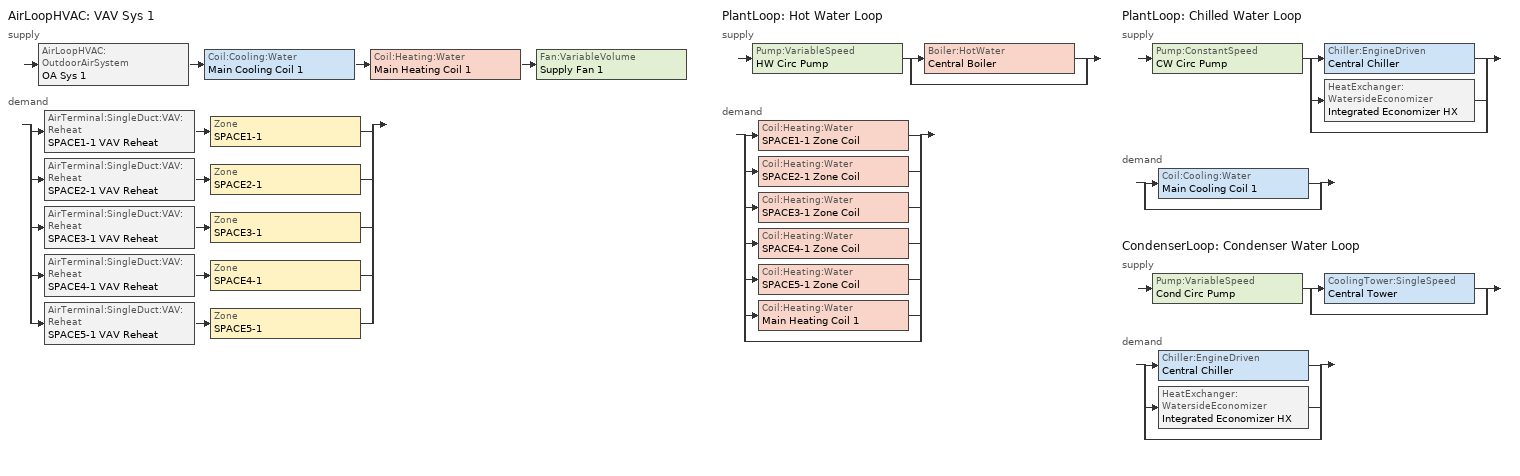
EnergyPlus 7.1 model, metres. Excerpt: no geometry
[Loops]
AirLoopHVAC 'VAV Sys 1'
 supply: AirLoopHVAC:OutdoorAirSystem 'OA Sys 1' > Coil:Cooling:Water 'Main Cooling Coil 1' > Coil:Heating:Water 'Main Heating Coil 1' > Fan:VariableVolume 'Supply Fan 1'
 demand: split
  | AirTerminal:SingleDuct:VAV:Reheat 'SPACE1-1 VAV Reheat' > Zone 'SPACE1-1'
  | AirTerminal:SingleDuct:VAV:Reheat 'SPACE2-1 VAV Reheat' > Zone 'SPACE2-1'
  | AirTerminal:SingleDuct:VAV:Reheat 'SPACE3-1 VAV Reheat' > Zone 'SPACE3-1'
  | AirTerminal:SingleDuct:VAV:Reheat 'SPACE4-1 VAV Reheat' > Zone 'SPACE4-1'
  | AirTerminal:SingleDuct:VAV:Reheat 'SPACE5-1 VAV Reheat' > Zone 'SPACE5-1'
PlantLoop 'Hot Water Loop'
 supply: Pump:VariableSpeed 'HW Circ Pump' > split
  | Boiler:HotWater 'Central Boiler'
  | bypass
 demand: split
  | Coil:Heating:Water 'SPACE1-1 Zone Coil'
  | Coil:Heating:Water 'SPACE2-1 Zone Coil'
  | Coil:Heating:Water 'SPACE3-1 Zone Coil'
  | Coil:Heating:Water 'SPACE4-1 Zone Coil'
  | Coil:Heating:Water 'SPACE5-1 Zone Coil'
  | Coil:Heating:Water 'Main Heating Coil 1'
  | bypass
PlantLoop 'Chilled Water Loop'
 supply: Pump:ConstantSpeed 'CW Circ Pump' > split
  | Chiller:EngineDriven 'Central Chiller'
  | HeatExchanger:WatersideEconomizer 'Integrated Economizer HX'
  | bypass
 demand: split
  | Coil:Cooling:Water 'Main Cooling Coil 1'
  | bypass
CondenserLoop 'Condenser Water Loop'
 supply: Pump:VariableSpeed 'Cond Circ Pump' > split
  | CoolingTower:SingleSpeed 'Central Tower'
  | bypass
 demand: split
  | Chiller:EngineDriven 'Central Chiller'
  | HeatExchanger:WatersideEconomizer 'Integrated Economizer HX'
  | bypass
[Sizing:Zone] Zone Cooling Design Supply Air Temperature {C}=14; Zone Heating Design Supply Air Temperature {C}=50; Zone Cooling Design Supply Air Humidity Ratio {kg-H2O/kg-air}=0.009; Zone Heating Design Supply Air Humidity Ratio {kg-H2O/kg-air}=0.004; Zone Heating Sizing Factor=0; Zone Cooling Sizing Factor=0; Cooling Design Air Flow Method=DesignDay; Cooling Design Air Flow Rate {m3/s}=0; Heating Design Air Flow Method=DesignDay; Heating Design Air Flow Rate {m3/s}=0
Name | Design Specification Outdoor Air Object
SPACE1-1 | SZ DSOA SPACE1-1
SPACE2-1 | SZ DSOA SPACE2-1
SPACE3-1 | SZ DSOA SPACE3-1
SPACE4-1 | SZ DSOA SPACE4-1
SPACE5-1 | SZ DSOA SPACE5-1
[DesignSpecification:OutdoorAir] Outdoor Air Method=flow/person; Outdoor Air Flow per Person {m3/s-person}=0.00944; Outdoor Air Flow per Zone Floor Area {m3/s-m2}=0; Outdoor Air Flow per Zone {m3/s}=0
SZ DSOA SPACE1-1; SZ DSOA SPACE2-1; SZ DSOA SPACE3-1; SZ DSOA SPACE4-1; SZ DSOA SPACE5-1
[Sizing:System]
VAV Sys 1: Type of Load to Size On=sensible; Design Outdoor Air Flow Rate {m3/s}=autosize; Minimum System Air Flow Ratio=0.3; Preheat Design Temperature {C}=7; Preheat Design Humidity Ratio {kg-H2O/kg-Air}=0.008; Precool Design Temperature {C}=11; Precool Design Humidity Ratio {kg-H2O/kg-Air}=0.008; Central Cooling Design Supply Air Temperature {C}=12.8; Central Heating Design Supply Air Temperature {C}=16.7; Sizing Option=noncoincident; 100% Outdoor Air in Cooling=no; 100% Outdoor Air in Heating=no; Central Cooling Design Supply Air Humidity Ratio {kg-H2O/kg-Air}=0.008; Central Heating Design Supply Air Humidity Ratio {kg-H2O/kg-Air}=0.008; Cooling Design Air Flow Method=DesignDay; Cooling Design Air Flow Rate {m3/s}=0; Heating Design Air Flow Method=DesignDay; Heating Design Air Flow Rate {m3/s}=0
[Sizing:Plant]
Name | Loop Type | Design Loop Exit Temperature {C} | Loop Design Temperature Difference {deltaC}
Hot Water Loop | heating | 82 | 11
Chilled Water Loop | cooling | 9.5 | 6.67
Condenser Water Loop | condenser | 29.4 | 5.6
[ZoneControl:Thermostat] Control Type Schedule=Zone Control Type Sched; Control 1=CoolingSetPoint; Control 2=HeatingSetpoint; Control 3=DualSetPoint
Name | Zone or ZoneList
SPACE1-1 Control | SPACE1-1
SPACE2-1 Control | SPACE2-1
SPACE3-1 Control | SPACE3-1
SPACE4-1 Control | SPACE4-1
SPACE5-1 Control | SPACE5-1
[ThermostatSetpoint:SingleHeating]
HeatingSetpoint: Setpoint Temperature Schedule=Htg-SetP-Sch
[ThermostatSetpoint:SingleCooling]
CoolingSetpoint: Setpoint Temperature Schedule=Clg-SetP-Sch
[ThermostatSetpoint:DualSetpoint]
DualSetPoint: Heating Setpoint Temperature Schedule=Htg-SetP-Sch; Cooling Setpoint Temperature Schedule=Clg-SetP-Sch
[Zone equipment]
SPACE1-1: SPACE1-1 VAV Reheat
SPACE2-1: SPACE2-1 VAV Reheat
SPACE3-1: SPACE3-1 VAV Reheat
SPACE4-1: SPACE4-1 VAV Reheat
SPACE5-1: SPACE5-1 VAV Reheat
[AirTerminal:SingleDuct:VAV:Reheat] Availability Schedule=ReheatCoilAvailSched; Maximum Air Flow Rate {m3/s}=autosize; Zone Minimum Air Flow Input Method=Constant; Constant Minimum Air Flow Fraction=0.3; Maximum Hot Water or Steam Flow Rate {m3/s}=autosize; Minimum Hot Water or Steam Flow Rate {m3/s}=0; Convergence Tolerance=0.001; Damper Heating Action=Reverse; Maximum Flow per Zone Floor Area During Reheat=AUTOCALCULATE; Maximum Flow Fraction During Reheat=AUTOCALCULATE
Name | Reheat Coil
SPACE1-1 VAV Reheat | SPACE1-1 Zone Coil
SPACE2-1 VAV Reheat | SPACE2-1 Zone Coil
SPACE3-1 VAV Reheat | SPACE3-1 Zone Coil
SPACE4-1 VAV Reheat | SPACE4-1 Zone Coil
SPACE5-1 VAV Reheat | SPACE5-1 Zone Coil
[Coil:Heating:Water] Availability Schedule=ReheatCoilAvailSched; U-Factor Times Area Value {W/K}=autosize; Maximum Water Flow Rate {m3/s}=autosize
SPACE1-1 Zone Coil; SPACE2-1 Zone Coil; SPACE3-1 Zone Coil; SPACE4-1 Zone Coil; SPACE5-1 Zone Coil; Main Heating Coil 1
[AirLoopHVAC:ReturnPlenum]
Return-Plenum-1: Zone=PLENUM-1
[AirLoopHVAC]
VAV Sys 1: Design Supply Air Flow Rate {m3/s}=autosize
[Coil:Cooling:Water]
Main Cooling Coil 1: Availability Schedule=FanAvailSched; Design Water Flow Rate {m3/s}=autosize; Design Air Flow Rate {m3/s}=autosize; Design Inlet Water Temperature {C}=autosize; Design Inlet Air Temperature {C}=autosize; Design Outlet Air Temperature {C}=autosize; Design Inlet Air Humidity Ratio {kg-H2O/kg-air}=autosize; Design Outlet Air Humidity Ratio {kg-H2O/kg-air}=autosize; Type of Analysis=SimpleAnalysis; Heat Exchanger Configuration=CrossFlow
[Fan:VariableVolume]
Supply Fan 1: Availability Schedule=FanAvailSched; Fan Efficiency=0.7; Pressure Rise {Pa}=600; Maximum Flow Rate {m3/s}=autosize; Fan Power Minimum Flow Rate Input Method=Fraction; Fan Power Minimum Flow Fraction=0.25; Motor Efficiency=0.9; Motor In Airstream Fraction=1; Fan Power Coefficient 1=0.350712; Fan Power Coefficient 2=0.308505; Fan Power Coefficient 3=-0.541374; Fan Power Coefficient 4=0.871988; Fan Power Coefficient 5=0
[Controller:WaterCoil] Control Variable=Temperature; Actuator Variable=FLOW; Controller Convergence Tolerance {deltaC}=0.002; Maximum Actuated Flow {m3/s}=autosize; Minimum Actuated Flow {m3/s}=0
Name | Action
Central Cooling Coil Contoller 1 | Reverse
Central Heating Coil Contoller 1 | Normal
[Controller:OutdoorAir]
OA Controller 1: Minimum Outdoor Air Flow Rate {m3/s}=autosize; Maximum Outdoor Air Flow Rate {m3/s}=autosize; Economizer Control Type=NoEconomizer; Economizer Control Action Type=ModulateFlow; Economizer Maximum Limit Dry-Bulb Temperature {C}=19; Economizer Minimum Limit Dry-Bulb Temperature {C}=4; Lockout Type=NoLockout; Minimum Limit Type=FixedMinimum
[SetpointManager:Scheduled] Control Variable=Temperature
Name | Schedule | Setpoint Node or NodeList
Central Boiler Setpoint Manager | HW Loop Temp Schedule | Central Boiler Outlet Node
Central Chiller Setpoint Manager | CW Loop Temp Schedule | Central Chiller Outlet Node
[SetpointManager:MixedAir]
Mixed Air Temp Manager 1: Control Variable=Temperature; Setpoint Node or NodeList=Mixed Air Node 1
[PlantLoop] Fluid Type=Water; Minimum Loop Flow Rate {m3/s}=0; Plant Loop Volume {m3}=autocalculate; Load Distribution Scheme=Sequential
Name | Plant Equipment Operation Scheme | Maximum Loop Temperature {C} | Minimum Loop Temperature {C} | Maximum Loop Flow Rate {m3/s}
Hot Water Loop | Hot Loop Operation | 100 | 10 | autosize
Chilled Water Loop | CW Loop Operation | 98 | 1 | 0.002554
[PlantEquipmentOperationSchemes] Control Scheme 1 Schedule=PlantOnSched
Name | Control Scheme 1
Hot Loop Operation | Central Boiler Only
CW Loop Operation | Central Chiller Only
[PlantEquipmentOperation:HeatingLoad]
Central Boiler Only: Load Range 1 Lower Limit {W}=0; Load Range 1 Upper Limit {W}=1000000; Range 1 Equipment List=heating plant
[PlantEquipmentList]
heating plant: Central Boiler
Cooling Plant: Central Chiller
[Boiler:HotWater]
Central Boiler: Fuel Type=NaturalGas; Nominal Capacity {W}=autosize; Nominal Thermal Efficiency=0.8; Efficiency Curve Temperature Evaluation Variable=LeavingBoiler; Normalized Boiler Efficiency Curve=BoilerEfficiency; Design Water Outlet Temperature {C}=81; Design Water Flow Rate {m3/s}=autosize; Minimum Part Load Ratio=0; Maximum Part Load Ratio=1.2; Optimum Part Load Ratio=1; Water Outlet Upper Temperature Limit {C}=100; Boiler Flow Mode=VariableFlow
[Pump:VariableSpeed] Rated Pump Head {Pa}=179352; Rated Power Consumption {W}=autosize; Motor Efficiency=0.9; Fraction of Motor Inefficiencies to Fluid Stream=0; Coefficient 1 of the Part Load Performance Curve=0; Coefficient 2 of the Part Load Performance Curve=1; Coefficient 3 of the Part Load Performance Curve=0; Coefficient 4 of the Part Load Performance Curve=0; Minimum Flow Rate {m3/s}=0; Pump Control Type=INTERMITTENT
Name | Rated Flow Rate {m3/s} | Pump Flow Rate Schedule
HW Circ Pump | autosize
Cond Circ Pump | 0.00381031 | CoolingPumpAvailSched
[PlantEquipmentOperation:CoolingLoad] Load Range 1 Lower Limit {W}=0
Name | Load Range 1 Upper Limit {W} | Range 1 Equipment List
Central Chiller Only | 900000 | Cooling Plant
Year Round Tower Operation | 90000000 | All Towers
[Chiller:EngineDriven]
Central Chiller: Condenser Type=WaterCooled; Nominal Capacity {W}=autosize; Nominal COP {W/W}=2.75; Minimum Part Load Ratio=0; Maximum Part Load Ratio=1; Optimum Part Load Ratio=0.65; Design Condenser Inlet Temperature {C}=35; Temperature Rise Coefficient=2.778; Design Chilled Water Outlet Temperature {C}=6.67; Design Chilled Water Flow Rate {m3/s}=autosize; Design Condenser Water Flow Rate {m3/s}=autosize; Coefficient 1 of Capacity Ratio Curve=0.9949; Coefficient 2 of Capacity Ratio Curve=-0.045954; Coefficient 3 of Capacity Ratio Curve=-0.0013543; Coefficient 1 of Power Ratio Curve=2.333; Coefficient 2 of Power Ratio Curve=-1.975; Coefficient 3 of Power Ratio Curve=0.6121; Coefficient 1 of Full Load Ratio Curve=0.03303; Coefficient 2 of Full Load Ratio Curve=0.6852; Coefficient 3 of Full Load Ratio Curve=0.2818; Chilled Water Outlet Temperature Lower Limit {C}=5; Fuel Use Curve=Fuel Use Curve; Jacket Heat Recovery Curve=Jacket Heat Recovery Curve; Lube Heat Recovery Curve=Lube Heat Recovery Curve; Total Exhaust Energy Curve=Total Exhaust Energy Curve; Exhaust Temperature Curve=Exhaust Temperature Curve; Coefficient 1 of U-Factor Times Area Curve=0.01516; Coefficient 2 of U-Factor Times Area Curve=0.9; Maximum Exhaust Flow per Unit of Power Output {(kg/s)/W}=0.00063; Design Minimum Exhaust Temperature {C}=150; Fuel Type=DIESEL; Fuel Higher Heating Value {kJ/kg}=45500; Design Heat Recovery Water Flow Rate {m3/s}=0; Chiller Flow Mode=VariableFlow; Maximum Temperature for Heat Recovery at Heat Recovery Outlet Node {C}=60
[HeatExchanger:WatersideEconomizer]
Integrated Economizer HX: Heat Exchanger Type=COUNTERFLOW; Availability Schedule=Economizer Schedule; Chilled Water Side Maximum Flow Rate {m3/s}=autosize; Condenser Side Maximum Flow Rate {m3/s}=0.0006383; Heat Exchanger U-Factor Times Area Value {W/k}=15000; Minimum Temperature Difference to Activate Heat Exchanger {deltaC}=0.5
[Pump:ConstantSpeed]
CW Circ Pump: Rated Flow Rate {m3/s}=autosize; Rated Pump Head {Pa}=179352; Rated Power Consumption {W}=autosize; Motor Efficiency=0.9; Fraction of Motor Inefficiencies to Fluid Stream=0; Pump Control Type=INTERMITTENT
[CondenserLoop]
Condenser Water Loop: Fluid Type=Water; Condenser Equipment Operation Scheme=Tower Loop Operation; Maximum Loop Temperature {C}=80; Minimum Loop Temperature {C}=2; Maximum Loop Flow Rate {m3/s}=0.0038031; Minimum Loop Flow Rate {m3/s}=0; Condenser Loop Volume {m3}=autocalculate; Load Distribution Scheme=Sequential
[SetpointManager:FollowOutdoorAirTemperature]
MyCondenserControl: Control Variable=Temperature; Reference Temperature Type=OutdoorAirWetBulb; Offset Temperature Difference {deltaC}=0; Maximum Setpoint Temperature {C}=80; Minimum Setpoint Temperature {C}=2; Setpoint Node or NodeList=Condenser Supply Outlet Node
[CondenserEquipmentOperationSchemes]
Tower Loop Operation: Control Scheme 1=Year Round Tower Operation; Control Scheme 1 Schedule=PlantOnSched
[CondenserEquipmentList]
All Towers: Central Tower
[CoolingTower:SingleSpeed]
Central Tower: Design Water Flow Rate {m3/s}=0.00087764; Design Air Flow Rate {m3/s}=autosize; Fan Power at Design Air Flow Rate {W}=autosize; U-Factor Times Area Value at Design Air Flow Rate {W/K}=autosize; Air Flow Rate in Free Convection Regime {m3/s}=0; U-Factor Times Area Value at Free Convection Air Flow Rate {W/K}=0
[Schedule:Compact]
Htg-SetP-Sch: Through: 12/31, For: SummerDesignDay, Until: 24:00, 12.8, For: WinterDesignDay, Until: 24:00, 21.1, For: WeekDays CustomDay1 CustomDay2, Until: 7:00, 12.8, Until: 18:00, 21.1, Until: 24:00, 12.8, For: AllOtherDays, Until: 7:00, 12.8, Until: 13:00, 21.1, Until: 24:00, 12.8
Clg-SetP-Sch: Through: 12/31, For: SummerDesignDay, Until: 24:00, 23.9, For: WinterDesignDay, Until: 24:00, 40, For: WeekDays CustomDay1 CustomDay2, Until: 7:00, 40, Until: 18:00, 23.9, Until: 24:00, 40, For: AllOtherDays, Until: 7:00, 40, Until: 13:00, 23.9, Until: 24:00, 32.2
Zone Control Type Sched: Through: 12/31, For: SummerDesignDay, Until: 24:00, 2, For: WinterDesignDay, Until: 24:00, 1, For: AllOtherDays, Until: 24:00, 4
FanAvailSched; ReheatCoilAvailSched: Through: 3/31, For: AllDays, Until: 24:00, 1, Through: 9/30, For: SummerDesignDay WinterDesignDay, Until: 24:00, 1, For: WeekDays, Until: 7:00, 0, Until: 17:00, 1, Until: 24:00, 0, For: AllOtherDays, Until: 24:00, 0, Through: 12/31, For: AllDays, Until: 24:00, 1
CoolingPumpAvailSched: Through: 3/31, For: AllDays, Until: 24:00, 0, Through: 9/30, For: AllDays, Until: 24:00, 1, Through: 12/31, For: AllDays, Until: 24:00, 0
CW Loop Temp Schedule: Through: 12/31, For: AllDays, Until: 24:00, 9.5
HW Loop Temp Schedule: Through: 12/31, For: AllDays, Until: 24:00, 82
PlantOnSched; Economizer Schedule: Through: 12/31, For: AllDays, Until: 24:00, 1
[Curve:Quadratic] Minimum Value of x=0; Maximum Value of x=1
Name | Coefficient1 Constant | Coefficient2 x | Coefficient3 x**2
BoilerEfficiency | 1 | 0 | 0
Fuel Use Curve | 1.3 | 0.6318 | -0.4165
Jacket Heat Recovery Curve | 0.25 | 0 | 0
Lube Heat Recovery Curve | 0.15 | 0 | 0
Total Exhaust Energy Curve | 0.1 | 0 | 0
Exhaust Temperature Curve | 392.4 | 33.33 | 0
